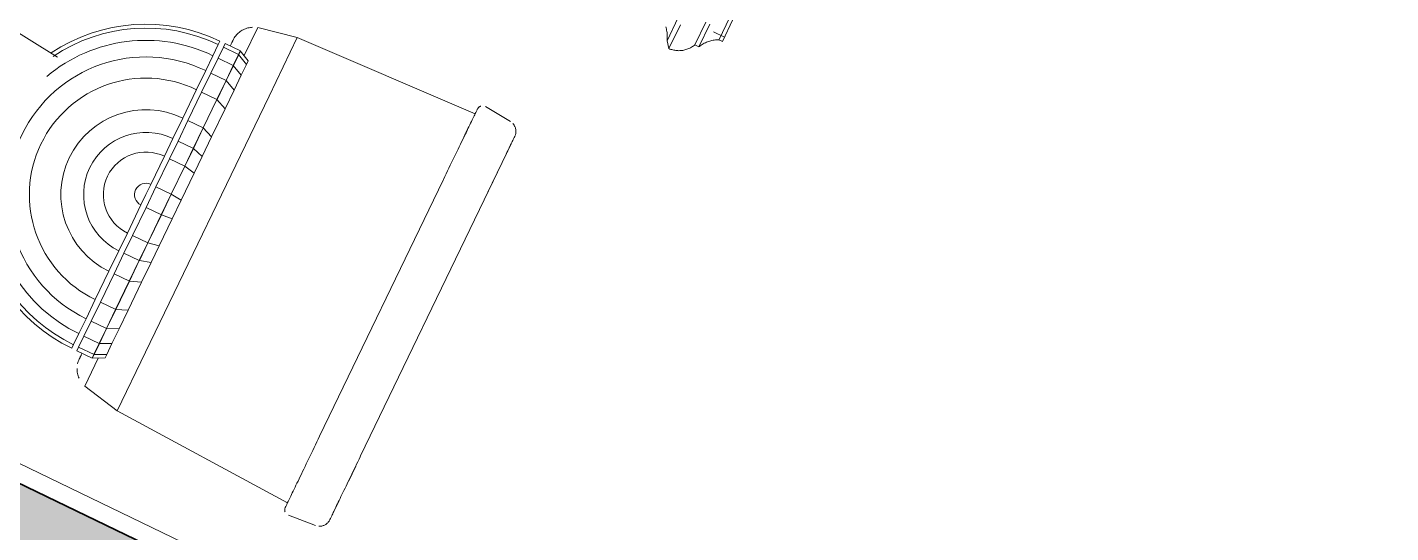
# Model space of a CAD drawing. Header units: millimetres. Extents: x 1373 to 40779, y 1939 to 6439.
# Drawn here: x 4938.89 to 4976.98, y 4648.7 to 4662.82 of the extents above; entities that cross this region are included whole.
import ezdxf

# ---------------------------------------------------------------- set-up
doc = ezdxf.new("R2010")
doc.units = ezdxf.units.MM
doc.linetypes.add('IMPORT-CENTER2', pattern=[112.5, 75, -12.5, 12.5, -12.5])
for name, color, linetype, lineweight in [('A-DETL', 6, 'Continuous', 30), ('A-DETL-GENF', 92, 'Continuous', 18), ('A-WALL', 20, 'Continuous', 9), ('A-WALL-FNSH', 113, 'Continuous', 18), ('HESAPLAMALAR', 2, 'Continuous', 30), ('P-SANR-FIXT', 6, 'Continuous', 18), ('S-GRID', 252, 'IMPORT-CENTER2', 5)]:
    doc.layers.add(name, color=color, linetype=linetype, lineweight=lineweight)

# ---------------------------------------------------------------- blocks, each defined once
blk = doc.blocks.new('A$C30a75ea0')
at = {"layer": 'A-DETL-GENF'}
h = blk.add_hatch(dxfattribs=at)
h.set_pattern_fill('ANSI33', color=153, style=0)
h.set_pattern_definition([(45, (-27770.17, 3654.365), (-4.490128, 4.490128), []), (45, (-27765.68, 3654.365), (-4.490128, 4.490128), [3.175, -1.5875])])
h.paths.add_polyline_path([(1940.75, 535.19), (1940.75, 2323.19), (2190.75, 2323.19), (2190.75, 2285.19), (2215.75, 2285.19), (2215.75, 2323.19), (2791.04, 2323.19), (2791.04, 2285.19), (2816.04, 2285.19), (2816.04, 2323.19), (2997.07, 2323.19), (2997.07, 2335.19), (2190.75, 2335.19), (1940.75, 2335.19), (1940.75, 2500.19), (1700.75, 2500.19), (1700.75, 2335.19), (601.03, 2335.19), (601.03, 2323.19), (731.03, 2323.19), (731.03, 2285.19), (756.03, 2285.19), (756.03, 2323.19), (1245.75, 2323.19), (1245.75, 2285.19), (1270.75, 2285.19), (1270.75, 2323.19), (1700.75, 2323.19), (1700.75, 2035.19), (630.76, 2035.19), (630.76, 2023.19), (731.03, 2023.19), (731.03, 1985.19), (756.03, 1985.19), (756.03, 2023.19), (1245.75, 2023.19), (1245.75, 1985.19), (1270.75, 1985.19), (1270.75, 2023.19), (1700.75, 2023.19), (1700.75, 1735.19), (630.76, 1735.19), (630.76, 1723.19), (731.03, 1723.19), (731.03, 1685.19), (756.03, 1685.19), (756.03, 1723.19), (1245.75, 1723.19), (1245.75, 1685.19), (1270.75, 1685.19), (1270.75, 1723.19), (1700.75, 1723.19), (1700.75, 1435.19), (630.76, 1435.19), (630.76, 1423.19), (731.03, 1423.19), (731.03, 1385.19), (756.03, 1385.19), (756.03, 1423.19), (1245.75, 1423.19), (1245.75, 1385.19), (1270.75, 1385.19), (1270.75, 1423.19), (1700.75, 1423.19), (1700.75, 1135.19), (630.76, 1135.19), (630.76, 1123.19), (731.03, 1123.19), (731.03, 1085.19), (756.03, 1085.19), (756.03, 1123.19), (1245.75, 1123.19), (1245.75, 1085.19), (1270.75, 1085.19), (1270.75, 1123.19), (1700.75, 1123.19), (1700.75, 835.19), (731.03, 835.19), (731.03, 805.19), (430.71, 805.19), (430.72, 535.19), (430.72, 505.19), (731.03, 505.19), (731.03, 475.19), (1700.75, 475.19), (1700.75, 345.19), (1940.75, 345.19), (1940.75, 475.19), (2816.04, 475.19), (2866.04, 475.19), (2866.04, 535.19), (2816.04, 535.19), (2816.04, 835.19), (2791.9, 835.19), (2190.75, 835.19), (2190.75, 785.19), (2215.75, 785.19), (2215.75, 823.19), (2791.9, 823.19), (2791.9, 535.19)])
h.paths.add_polyline_path([(1915.75, 385.19), (1725.75, 385.19), (1725.75, 535.19), (1725.75, 2485.19), (1915.75, 2485.19), (1915.75, 2035.19), (1915.75, 535.19)], flags=16)
h.paths.add_polyline_path([(1700.75, 535.19), (455.71, 535.19), (455.71, 790.56), (731.03, 790.56), (756.03, 789.56), (756.03, 823.19), (1245.75, 823.19), (1245.75, 785.19), (1270.75, 785.19), (1270.75, 823.19), (1700.75, 823.19)], flags=16)
at = {"layer": 'A-DETL'}
blk.add_lwpolyline([(1700.75, 2035.19), (1700.75, 2323.19)], dxfattribs=at)
at = {"layer": 'A-WALL', "lineweight": 35}
blk.add_line((1700.75, 2323.19), (1700.75, 2035.19), dxfattribs=at)
at = {"layer": 'A-WALL-FNSH', "color": 7, "lineweight": 9}
blk.add_line((1698.75, 2323.19), (1698.75, 2035.19), dxfattribs=at)
at = {"layer": 'P-SANR-FIXT', "color": 8}
for p, q in [((1622.16, 2121.98), (1619.44, 2121.98)), ((1619.44, 2121.55), (1622.12, 2121.55)), ((1621.62, 2120.61), (1621.62, 2121.98)), ((1622.13, 2121.55), (1622.16, 2121.55)), ((1622.16, 2121.55), (1622.16, 2121.98)), ((1622.16, 2121.55), (1622.21, 2121.43)), ((1622.21, 2121.43), (1622.27, 2121.32)), ((1622.27, 2121.32), (1622.34, 2121.2)), ((1622.34, 2121.2), (1622.41, 2121.09)), ((1622.41, 2121.09), (1622.48, 2120.98)), ((1622.48, 2120.98), (1622.56, 2120.88)), ((1622.56, 2120.88), (1622.64, 2120.78)), ((1622.64, 2120.78), (1622.73, 2120.68)), ((1622.73, 2120.68), (1622.82, 2120.58)), ((1621.01, 2119.88), (1623.83, 2119.88)), ((1621.01, 2119.37), (1623.81, 2119.37)), ((1622.82, 2120.58), (1622.91, 2120.49)), ((1622.91, 2120.49), (1623.01, 2120.4)), ((1623.01, 2120.4), (1623.11, 2120.32)), ((1623.11, 2120.32), (1623.21, 2120.24)), ((1623.21, 2120.24), (1623.32, 2120.16)), ((1623.32, 2120.16), (1623.43, 2120.09)), ((1623.43, 2120.09), (1623.54, 2120.02)), ((1623.54, 2120.02), (1623.66, 2119.96)), ((1623.66, 2119.96), (1623.77, 2119.9)), ((1623.77, 2119.9), (1623.83, 2119.88)), ((1623.83, 2119.37), (1623.83, 2119.88)), ((1623.83, 2119.37), (1623.94, 2119.32)), ((1623.94, 2119.32), (1624.04, 2119.26)), ((1624.04, 2119.26), (1624.13, 2119.2)), ((1624.13, 2119.2), (1624.23, 2119.14)), ((1624.23, 2119.14), (1624.32, 2119.08)), ((1624.32, 2119.08), (1624.41, 2119.01)), ((1624.41, 2119.01), (1624.5, 2118.93)), ((1624.5, 2118.93), (1624.58, 2118.86)), ((1624.58, 2118.86), (1624.66, 2118.78)), ((1624.66, 2118.78), (1624.74, 2118.7)), ((1624.74, 2118.7), (1624.82, 2118.61)), ((1624.82, 2118.61), (1624.89, 2118.52)), ((1624.89, 2118.52), (1624.96, 2118.43)), ((1624.96, 2118.43), (1625.02, 2118.33)), ((1625.02, 2118.33), (1625.08, 2118.24)), ((1625.08, 2118.24), (1625.13, 2118.14)), ((1625.13, 2118.14), (1625.19, 2118.04)), ((1625.19, 2118.04), (1625.23, 2117.93)), ((1625.23, 2117.93), (1625.28, 2117.83)), ((1625.28, 2117.83), (1625.32, 2117.72)), ((1625.32, 2117.72), (1625.35, 2117.61)), ((1621.89, 2116.37), (1624.78, 2116.37)), ((1622.53, 2116.94), (1625.47, 2116.94)), ((1624.17, 2116.11), (1624.06, 2116.05)), ((1624.29, 2116.17), (1624.17, 2116.11)), ((1624.41, 2116.23), (1624.29, 2116.17)), ((1624.53, 2116.28), (1624.41, 2116.23)), ((1624.66, 2116.33), (1624.53, 2116.28)), ((1624.78, 2116.37), (1624.66, 2116.33)), ((1624.78, 2116.37), (1625.47, 2116.94)), ((1625.35, 2117.61), (1625.38, 2117.5)), ((1625.38, 2117.5), (1625.41, 2117.39)), ((1625.41, 2117.39), (1625.43, 2117.28)), ((1625.43, 2117.28), (1625.45, 2117.17)), ((1625.45, 2117.17), (1625.46, 2117.06)), ((1625.46, 2117.06), (1625.47, 2116.94)), ((1625.47, 2116.94), (1625.47, 2116.94)), ((1623.52, 2115.65), (1623.42, 2115.56)), ((1623.62, 2115.74), (1623.52, 2115.65)), ((1623.73, 2115.82), (1623.62, 2115.74)), ((1623.83, 2115.9), (1623.73, 2115.82)), ((1623.94, 2115.98), (1623.83, 2115.9)), ((1624.06, 2116.05), (1623.94, 2115.98)), ((1641.77, 2105.68), (1641.76, 2105.68)), ((1641.76, 2105.68), (1641.76, 2105.68)), ((1641.79, 2105.68), (1641.77, 2105.68)), ((1641.82, 2105.68), (1641.79, 2105.68)), ((1641.87, 2105.68), (1641.82, 2105.68)), ((1641.93, 2105.68), (1641.87, 2105.68)), ((1642, 2105.68), (1641.93, 2105.68)), ((1642.09, 2105.68), (1642, 2105.68)), ((1642.18, 2105.68), (1642.09, 2105.68)), ((1642.29, 2105.68), (1642.18, 2105.68)), ((1642.41, 2105.68), (1642.29, 2105.68)), ((1642.55, 2105.68), (1642.41, 2105.68)), ((1642.69, 2105.68), (1642.55, 2105.68)), ((1649.67, 2105.68), (1642.69, 2105.68)), ((1642.84, 2105.68), (1642.69, 2105.68)), ((1649.67, 2105.68), (1642.69, 2105.68)), ((1643.01, 2105.68), (1642.84, 2105.68)), ((1643.19, 2105.68), (1643.01, 2105.68)), ((1643.37, 2105.68), (1643.19, 2105.68)), ((1643.57, 2105.68), (1643.37, 2105.68)), ((1643.78, 2105.68), (1643.57, 2105.68)), ((1643.99, 2105.68), (1643.78, 2105.68)), ((1644.22, 2105.68), (1643.99, 2105.68)), ((1644.45, 2105.68), (1644.22, 2105.68)), ((1644.69, 2105.68), (1644.45, 2105.68)), ((1644.94, 2105.68), (1644.69, 2105.68)), ((1645.2, 2105.68), (1644.94, 2105.68)), ((1645.47, 2105.68), (1645.2, 2105.68)), ((1645.74, 2105.68), (1645.47, 2105.68)), ((1646.02, 2105.68), (1645.74, 2105.68)), ((1646.3, 2105.68), (1646.02, 2105.68)), ((1646.59, 2105.68), (1646.3, 2105.68)), ((1646.88, 2105.68), (1646.59, 2105.68)), ((1647.18, 2105.68), (1646.88, 2105.68)), ((1647.48, 2105.68), (1647.18, 2105.68)), ((1647.79, 2105.68), (1647.48, 2105.68)), ((1648.1, 2105.68), (1647.79, 2105.68)), ((1648.41, 2105.68), (1648.1, 2105.68)), ((1648.72, 2105.68), (1648.41, 2105.68)), ((1649.04, 2105.68), (1648.72, 2105.68)), ((1649.36, 2105.68), (1649.04, 2105.68)), ((1649.67, 2105.68), (1649.36, 2105.68)), ((1681.42, 2105.68), (1649.67, 2105.68)), ((1681.51, 2105.68), (1681.42, 2105.68)), ((1681.82, 2105.68), (1681.51, 2105.68)), ((1682.14, 2105.68), (1681.82, 2105.68)), ((1682.46, 2105.68), (1682.14, 2105.68)), ((1682.77, 2105.68), (1682.46, 2105.68)), ((1684.49, 2105.68), (1682.69, 2105.68)), ((1684.49, 2105.68), (1682.69, 2105.68)), ((1683.08, 2105.68), (1682.77, 2105.68)), ((1683.39, 2105.68), (1683.08, 2105.68)), ((1683.69, 2105.68), (1683.39, 2105.68)), ((1683.99, 2105.68), (1683.69, 2105.68)), ((1684.29, 2105.68), (1683.99, 2105.68)), ((1684.58, 2105.68), (1684.29, 2105.68)), ((1684.87, 2105.68), (1684.58, 2105.68)), ((1685.15, 2105.68), (1684.87, 2105.68)), ((1685.43, 2105.68), (1685.15, 2105.68)), ((1685.7, 2105.68), (1685.43, 2105.68)), ((1685.96, 2105.68), (1685.7, 2105.68)), ((1686.22, 2105.68), (1685.96, 2105.68)), ((1686.47, 2105.68), (1686.22, 2105.68)), ((1686.71, 2105.68), (1686.47, 2105.68)), ((1686.94, 2105.68), (1686.71, 2105.68)), ((1687.16, 2105.68), (1686.94, 2105.68)), ((1688.41, 2105.68), (1687.13, 2105.68)), ((1688.41, 2105.68), (1687.13, 2105.68)), ((1687.37, 2105.68), (1687.16, 2105.68)), ((1687.58, 2105.68), (1687.37, 2105.68)), ((1687.77, 2105.68), (1687.58, 2105.68)), ((1687.96, 2105.68), (1687.77, 2105.68)), ((1688.13, 2105.68), (1687.96, 2105.68)), ((1688.29, 2105.68), (1688.13, 2105.68)), ((1688.44, 2105.68), (1688.29, 2105.68)), ((1688.59, 2105.68), (1688.44, 2105.68)), ((1688.71, 2105.68), (1688.59, 2105.68)), ((1688.83, 2105.68), (1688.71, 2105.68)), ((1688.94, 2105.68), (1688.83, 2105.68)), ((1689.03, 2105.68), (1688.94, 2105.68)), ((1689.11, 2105.68), (1689.03, 2105.68)), ((1689.18, 2105.68), (1689.11, 2105.68)), ((1689.24, 2105.68), (1689.18, 2105.68)), ((1689.28, 2105.68), (1689.24, 2105.68)), ((1689.31, 2105.68), (1689.28, 2105.68)), ((1689.33, 2105.68), (1689.31, 2105.68)), ((1689.34, 2105.68), (1689.33, 2105.68)), ((1640.49, 2104.52), (1640.21, 2101.29)), ((1690.89, 2101.29), (1690.6, 2104.52)), ((1640.84, 2100.6), (1640.85, 2100.6)), ((1640.85, 2100.6), (1640.87, 2100.6)), ((1640.87, 2100.6), (1640.9, 2100.6)), ((1640.9, 2100.6), (1640.95, 2100.6)), ((1640.95, 2100.6), (1641.02, 2100.6)), ((1641.02, 2100.6), (1641.09, 2100.6)), ((1641.09, 2100.6), (1641.18, 2100.6)), ((1641.18, 2100.6), (1641.29, 2100.6)), ((1641.29, 2100.6), (1641.41, 2100.6)), ((1641.41, 2100.6), (1641.54, 2100.6)), ((1641.42, 2100.6), (1642.4, 2079.01)), ((1641.54, 2100.6), (1641.68, 2100.6)), ((1641.68, 2100.6), (1641.84, 2100.6)), ((1641.84, 2100.6), (1642.01, 2100.6)), ((1642.01, 2100.6), (1642.19, 2100.6)), ((1642.19, 2100.6), (1642.38, 2100.6)), ((1642.38, 2100.6), (1642.59, 2100.6)), ((1642.59, 2100.6), (1642.8, 2100.6)), ((1642.8, 2100.6), (1643.03, 2100.6)), ((1643.03, 2100.6), (1643.27, 2100.6)), ((1643.27, 2100.6), (1643.52, 2100.6)), ((1644.44, 2100.6), (1643.44, 2100.6)), ((1643.52, 2100.6), (1643.78, 2100.6)), ((1643.78, 2100.6), (1644.05, 2100.6)), ((1644.05, 2100.6), (1644.32, 2100.6)), ((1644.32, 2100.6), (1644.61, 2100.6)), ((1644.61, 2100.6), (1644.9, 2100.6)), ((1644.9, 2100.6), (1645.2, 2100.6)), ((1645.2, 2100.6), (1645.51, 2100.6)), ((1645.51, 2100.6), (1645.82, 2100.6)), ((1645.82, 2100.6), (1646.15, 2100.6)), ((1646.15, 2100.6), (1646.47, 2100.6)), ((1646.47, 2100.6), (1646.8, 2100.6)), ((1646.8, 2100.6), (1647.14, 2100.6)), ((1647.14, 2100.6), (1647.48, 2100.6)), ((1647.48, 2100.6), (1647.82, 2100.6)), ((1647.82, 2100.6), (1648.17, 2100.6)), ((1648.17, 2100.6), (1648.52, 2100.6)), ((1648.52, 2100.6), (1648.87, 2100.6)), ((1648.87, 2100.6), (1649.22, 2100.6)), ((1649.22, 2100.6), (1649.58, 2100.6)), ((1649.58, 2100.6), (1649.67, 2100.6)), ((1649.67, 2100.6), (1681.42, 2100.6)), ((1681.42, 2100.6), (1681.78, 2100.6)), ((1681.78, 2100.6), (1682.13, 2100.6)), ((1682.13, 2100.6), (1682.48, 2100.6)), ((1682.48, 2100.6), (1682.83, 2100.6)), ((1682.83, 2100.6), (1683.18, 2100.6)), ((1683.18, 2100.6), (1683.52, 2100.6)), ((1683.52, 2100.6), (1683.86, 2100.6)), ((1683.86, 2100.6), (1684.2, 2100.6)), ((1684.2, 2100.6), (1684.53, 2100.6)), ((1684.53, 2100.6), (1684.86, 2100.6)), ((1684.86, 2100.6), (1685.18, 2100.6)), ((1685.18, 2100.6), (1685.5, 2100.6)), ((1685.5, 2100.6), (1685.81, 2100.6)), ((1685.81, 2100.6), (1686.11, 2100.6)), ((1686.11, 2100.6), (1686.41, 2100.6)), ((1686.41, 2100.6), (1686.7, 2100.6)), ((1686.7, 2100.6), (1686.98, 2100.6)), ((1686.98, 2100.6), (1687.25, 2100.6)), ((1687.25, 2100.6), (1687.51, 2100.6)), ((1687.51, 2100.6), (1687.76, 2100.6)), ((1688.65, 2100.6), (1687.65, 2100.6)), ((1687.76, 2100.6), (1688, 2100.6)), ((1688, 2100.6), (1688.23, 2100.6)), ((1688.23, 2100.6), (1688.45, 2100.6)), ((1688.45, 2100.6), (1688.66, 2100.6)), ((1688.66, 2100.6), (1688.85, 2100.6)), ((1688.7, 2079.01), (1689.68, 2100.6)), ((1688.85, 2100.6), (1689.04, 2100.6)), ((1689.04, 2100.6), (1689.21, 2100.6)), ((1689.21, 2100.6), (1689.37, 2100.6)), ((1689.37, 2100.6), (1689.52, 2100.6)), ((1689.52, 2100.6), (1689.65, 2100.6)), ((1689.65, 2100.6), (1689.78, 2100.6)), ((1689.78, 2100.6), (1689.88, 2100.6)), ((1689.88, 2100.6), (1689.98, 2100.6)), ((1689.98, 2100.6), (1690.06, 2100.6)), ((1690.06, 2100.6), (1690.13, 2100.6)), ((1690.13, 2100.6), (1690.18, 2100.6)), ((1690.18, 2100.6), (1690.22, 2100.6)), ((1690.22, 2100.6), (1690.24, 2100.6)), ((1690.24, 2100.6), (1690.25, 2100.6)), ((1690.25, 2100.6), (1690.25, 2100.6)), ((1642.4, 2079.01), (1643.31, 2074.54)), ((1649.67, 2079.01), (1642.4, 2079.01)), ((1649.67, 2079.01), (1681.42, 2079.01)), ((1688.7, 2079.01), (1681.42, 2079.01)), ((1687.78, 2074.54), (1688.7, 2079.01)), ((1646.5, 2073.91), (1647.13, 2075.2)), ((1646.94, 2073.91), (1647.57, 2075.2)), ((1647.13, 2075.2), (1647.57, 2075.2)), ((1647.57, 2075.2), (1648.91, 2075.2)), ((1648.31, 2073.91), (1648.91, 2075.2)), ((1648.91, 2075.2), (1650.74, 2075.2)), ((1650.16, 2073.91), (1650.74, 2075.2)), ((1650.74, 2075.2), (1653.08, 2075.2)), ((1652.52, 2073.91), (1653.08, 2075.2)), ((1653.08, 2075.2), (1656.54, 2075.2)), ((1656.05, 2073.93), (1656.54, 2075.2)), ((1656.54, 2075.2), (1658.98, 2075.2)), ((1658.59, 2073.93), (1658.98, 2075.2)), ((1658.98, 2075.2), (1661.06, 2075.2)), ((1660.79, 2073.93), (1661.06, 2075.2)), ((1661.06, 2075.2), (1664.39, 2075.2)), ((1664.28, 2073.93), (1664.39, 2075.2)), ((1664.39, 2075.2), (1666.71, 2075.2)), ((1666.82, 2073.93), (1666.71, 2075.2)), ((1666.71, 2075.2), (1670.04, 2075.2)), ((1670.3, 2073.93), (1670.04, 2075.2)), ((1670.04, 2075.2), (1672.12, 2075.2)), ((1672.5, 2073.93), (1672.12, 2075.2)), ((1672.12, 2075.2), (1674.56, 2075.2)), ((1675.04, 2073.93), (1674.56, 2075.2)), ((1674.56, 2075.2), (1678.02, 2075.2)), ((1678.57, 2073.91), (1678.02, 2075.2)), ((1678.02, 2075.2), (1680.35, 2075.2)), ((1680.94, 2073.91), (1680.35, 2075.2)), ((1680.35, 2075.2), (1682.18, 2075.2)), ((1682.79, 2073.91), (1682.18, 2075.2)), ((1682.18, 2075.2), (1683.53, 2075.2)), ((1684.15, 2073.91), (1683.53, 2075.2)), ((1683.53, 2075.2), (1683.96, 2075.2)), ((1684.6, 2073.91), (1683.96, 2075.2)), ((1646.77, 2074.54), (1643.31, 2074.54)), ((1646.5, 2073.93), (1646.94, 2073.93)), ((1646.5, 2072.02), (1646.5, 2073.93)), ((1646.94, 2073.91), (1646.5, 2073.91)), ((1648.31, 2073.91), (1646.94, 2073.91)), ((1646.94, 2072.02), (1646.94, 2073.91)), ((1646.95, 2073.93), (1648.31, 2073.93)), ((1648.31, 2073.93), (1650.16, 2073.93)), ((1650.16, 2073.91), (1648.31, 2073.91)), ((1648.31, 2072.02), (1648.31, 2073.91)), ((1650.16, 2073.93), (1652.52, 2073.93)), ((1650.16, 2072.02), (1650.16, 2073.93)), ((1652.52, 2073.91), (1650.16, 2073.91)), ((1656.05, 2073.91), (1652.52, 2073.91)), ((1652.52, 2072.02), (1652.52, 2073.91)), ((1652.53, 2073.93), (1656.05, 2073.93)), ((1656.05, 2073.93), (1658.59, 2073.93)), ((1658.59, 2073.91), (1656.05, 2073.91)), ((1656.05, 2072.02), (1656.05, 2073.91)), ((1658.59, 2073.93), (1660.79, 2073.93)), ((1658.59, 2072.02), (1658.59, 2073.93)), ((1660.79, 2073.91), (1658.59, 2073.91)), ((1660.79, 2073.93), (1664.28, 2073.93)), ((1660.79, 2072.02), (1660.79, 2073.93)), ((1664.28, 2073.91), (1660.79, 2073.91)), ((1664.28, 2073.93), (1666.82, 2073.93)), ((1666.82, 2073.91), (1664.28, 2073.91)), ((1664.28, 2072.02), (1664.28, 2073.91)), ((1666.82, 2073.93), (1670.3, 2073.93)), ((1666.82, 2072.02), (1666.82, 2073.93)), ((1670.31, 2073.91), (1666.82, 2073.91)), ((1670.31, 2073.93), (1672.5, 2073.93)), ((1672.51, 2073.91), (1670.31, 2073.91)), ((1670.31, 2072.02), (1670.31, 2073.91)), ((1672.51, 2073.93), (1675.05, 2073.93)), ((1675.05, 2073.91), (1672.51, 2073.91)), ((1672.51, 2072.02), (1672.51, 2073.91)), ((1675.05, 2073.93), (1678.57, 2073.93)), ((1675.05, 2072.02), (1675.05, 2073.93)), ((1678.57, 2073.91), (1675.05, 2073.91)), ((1678.57, 2073.93), (1680.94, 2073.93)), ((1678.57, 2072.02), (1678.57, 2073.93)), ((1680.94, 2073.91), (1678.57, 2073.91)), ((1680.94, 2073.93), (1682.78, 2073.93)), ((1680.94, 2072.02), (1680.94, 2073.93)), ((1682.79, 2073.91), (1680.94, 2073.91)), ((1682.79, 2073.93), (1684.15, 2073.93)), ((1684.15, 2073.91), (1682.79, 2073.91)), ((1682.79, 2072.02), (1682.79, 2073.91)), ((1684.15, 2073.93), (1684.6, 2073.93)), ((1684.15, 2072.02), (1684.15, 2073.93)), ((1684.6, 2073.91), (1684.15, 2073.91)), ((1687.78, 2074.54), (1684.33, 2074.54)), ((1684.6, 2072.02), (1684.6, 2073.93)), ((1645.77, 2072.66), (1645.77, 2072.66)), ((1645.77, 2072.66), (1645.78, 2072.66)), ((1645.78, 2072.66), (1645.79, 2072.66)), ((1645.79, 2072.66), (1645.82, 2072.66)), ((1645.82, 2072.66), (1645.84, 2072.66)), ((1645.84, 2072.66), (1645.88, 2072.66)), ((1645.88, 2072.66), (1645.92, 2072.66)), ((1645.92, 2072.66), (1645.97, 2072.66)), ((1645.97, 2072.66), (1646.02, 2072.66)), ((1646.02, 2072.66), (1646.08, 2072.66)), ((1646.08, 2072.66), (1646.14, 2072.66)), ((1646.14, 2072.66), (1646.21, 2072.66)), ((1646.21, 2072.66), (1646.28, 2072.66)), ((1646.28, 2072.66), (1646.36, 2072.66)), ((1646.36, 2072.66), (1646.45, 2072.66)), ((1646.94, 2072.02), (1646.5, 2072.02)), ((1648.31, 2072.02), (1646.94, 2072.02)), ((1650.16, 2072.02), (1648.31, 2072.02)), ((1652.52, 2072.02), (1650.16, 2072.02)), ((1656.05, 2072.02), (1652.52, 2072.02)), ((1658.59, 2072.02), (1656.05, 2072.02)), ((1660.79, 2072.02), (1658.59, 2072.02)), ((1664.28, 2072.02), (1660.79, 2072.02)), ((1666.82, 2072.02), (1664.28, 2072.02)), ((1670.31, 2072.02), (1666.82, 2072.02)), ((1672.51, 2072.02), (1670.31, 2072.02)), ((1675.05, 2072.02), (1672.51, 2072.02)), ((1678.57, 2072.02), (1675.05, 2072.02)), ((1680.94, 2072.02), (1678.57, 2072.02)), ((1682.79, 2072.02), (1680.94, 2072.02)), ((1684.15, 2072.02), (1682.79, 2072.02)), ((1684.6, 2072.02), (1684.15, 2072.02)), ((1684.62, 2072.66), (1684.71, 2072.66)), ((1684.71, 2072.66), (1684.79, 2072.66)), ((1684.79, 2072.66), (1684.87, 2072.66)), ((1684.87, 2072.66), (1684.94, 2072.66)), ((1684.94, 2072.66), (1685, 2072.66)), ((1685, 2072.66), (1685.06, 2072.66)), ((1685.06, 2072.66), (1685.12, 2072.66)), ((1685.12, 2072.66), (1685.16, 2072.66)), ((1685.16, 2072.66), (1685.21, 2072.66)), ((1685.21, 2072.66), (1685.24, 2072.66)), ((1685.24, 2072.66), (1685.27, 2072.66)), ((1685.27, 2072.66), (1685.29, 2072.66)), ((1685.29, 2072.66), (1685.31, 2072.66)), ((1685.31, 2072.66), (1685.32, 2072.66)), ((1685.32, 2072.66), (1685.33, 2072.66)), ((1646.5, 2071.39), (1646.94, 2071.39)), ((1646.94, 2071.39), (1648.31, 2071.39)), ((1648.31, 2071.39), (1650.16, 2071.39)), ((1650.16, 2071.39), (1652.52, 2071.39)), ((1652.52, 2071.39), (1656.05, 2071.39)), ((1656.05, 2071.39), (1658.59, 2071.39)), ((1658.59, 2071.39), (1660.79, 2071.39)), ((1660.79, 2071.39), (1664.28, 2071.39)), ((1664.28, 2071.39), (1665.55, 2071.39)), ((1665.55, 2071.39), (1666.82, 2071.39)), ((1666.82, 2071.39), (1670.31, 2071.39)), ((1670.31, 2071.39), (1672.51, 2071.39)), ((1672.51, 2071.39), (1675.05, 2071.39)), ((1675.05, 2071.39), (1678.57, 2071.39)), ((1678.57, 2071.39), (1680.94, 2071.39)), ((1680.94, 2071.39), (1682.79, 2071.39)), ((1682.79, 2071.39), (1684.15, 2071.39)), ((1684.15, 2071.39), (1684.6, 2071.39)), ((1656.02, 2055.83), (1654.12, 2038.37))]:
    blk.add_line(p, q, dxfattribs=at)
for radius, start, end in [(19.05, 180, 239.5183), (18.61, 180, 239.6408), (17.24, 180, 245.7328), (15.39, 180, 0), (13.02, 180, 0), (9.5, 180, 0), (6.96, 180, 0), (4.76, 180, 0), (1.27, 180, 0), (17.24, 294.2672, 0), (18.61, 300.3592, 0), (19.05, 300.4817, 0)]:
    blk.add_arc((1665.55, 2071.39), radius, start, end, dxfattribs=at)
for points, knots in [([(1641.76, 2105.68), (1641.65, 2105.68), (1641.49, 2105.66), (1641.29, 2105.59), (1641.15, 2105.53), (1641.02, 2105.45), (1640.9, 2105.35), (1640.79, 2105.23), (1640.71, 2105.13), (1640.65, 2105.04), (1640.61, 2104.96), (1640.59, 2104.91), (1640.57, 2104.87)], [0, 0, 0, 0, 0.1666667, 0.25, 0.3333333, 0.4166667, 0.5, 0.5833333, 0.6666667, 0.7083333, 0.75, 0.8050375, 0.8050375, 0.8050375, 0.8050375]), ([(1690.52, 2104.87), (1690.5, 2104.91), (1690.48, 2104.96), (1690.44, 2105.04), (1690.39, 2105.13), (1690.31, 2105.23), (1690.2, 2105.35), (1690.07, 2105.45), (1689.94, 2105.53), (1689.81, 2105.59), (1689.61, 2105.66), (1689.45, 2105.68), (1689.34, 2105.68)], [-0.8050375, -0.8050375, -0.8050375, -0.8050375, -0.75, -0.7083333, -0.6666667, -0.5833333, -0.5, -0.4166667, -0.3333333, -0.25, -0.1666667, 0, 0, 0, 0]), ([(1640.37, 2100.8), (1640.38, 2100.8), (1640.39, 2100.78), (1640.43, 2100.75), (1640.47, 2100.72), (1640.53, 2100.68), (1640.58, 2100.65), (1640.65, 2100.63), (1640.73, 2100.6), (1640.8, 2100.6), (1640.84, 2100.6)], [0.5, 0.5, 0.5, 0.5, 0.53125, 0.5625, 0.625, 0.6875, 0.75, 0.8125, 0.875, 1, 1, 1, 1]), ([(1690.25, 2100.6), (1690.3, 2100.6), (1690.37, 2100.6), (1690.45, 2100.63), (1690.51, 2100.65), (1690.57, 2100.68), (1690.62, 2100.72), (1690.67, 2100.75), (1690.7, 2100.78), (1690.72, 2100.8), (1690.72, 2100.8)], [-1, -1, -1, -1, -0.875, -0.8125, -0.75, -0.6875, -0.625, -0.5625, -0.53125, -0.5, -0.5, -0.5, -0.5]), ([(1643.53, 2074), (1643.57, 2073.93), (1643.66, 2073.78), (1643.82, 2073.56), (1644.01, 2073.36), (1644.22, 2073.18), (1644.45, 2073.02), (1644.69, 2072.89), (1644.95, 2072.79), (1645.3, 2072.69), (1645.58, 2072.66), (1645.77, 2072.66)], [0.1752548, 0.1752548, 0.1752548, 0.1752548, 0.25, 0.3333333, 0.4166667, 0.5, 0.5833333, 0.6666667, 0.75, 0.8333333, 1, 1, 1, 1])]:
    blk.add_open_spline(points, degree=3, knots=knots, dxfattribs=at)
for points in [[(1686.4, 2072.9), (1686.48, 2072.94), (1686.64, 2073.02), (1686.88, 2073.18), (1687.09, 2073.36), (1687.22, 2073.49), (1687.27, 2073.57)], [(1685.33, 2072.66), (1685.52, 2072.66), (1685.71, 2072.68), (1685.89, 2072.72)]]:
    blk.add_open_spline(points, degree=3, dxfattribs=at)
at = {"layer": 'S-GRID', "lineweight": 18}
blk.add_line((1700.75, 0), (1700.75, 3015.89), dxfattribs=at)

msp = doc.modelspace()

# ---------------------------------------------------------------- block references
at = {"layer": 'HESAPLAMALAR', "color": 4, "xscale": 0.2499999999999999, "yscale": 0.2499999999999999, "zscale": 0.2499999999999999, "rotation": 244.2513197565932}
msp.add_blockref('A$C30a75ea0', (4656.664, 5258.154), dxfattribs=at)

doc.saveas('drawing.dxf')
